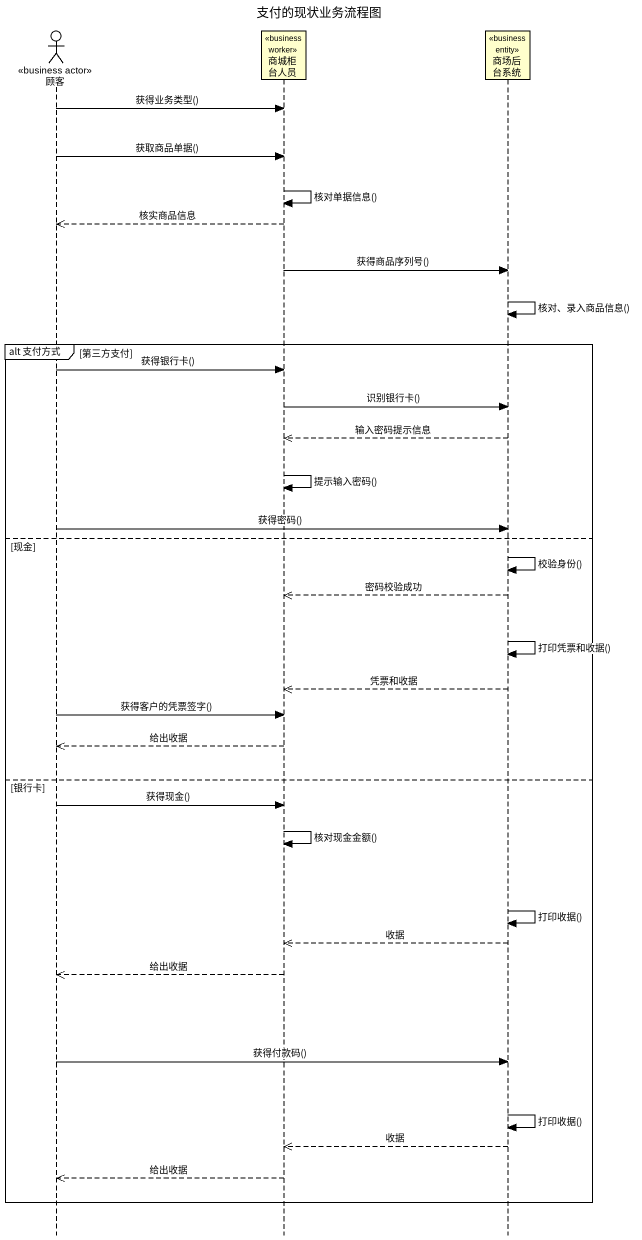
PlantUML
@startuml
title 支付的现状业务流程图
hide footbox
actor 顾客 <<business actor>>
participant 商城柜台人员 <<business worker>>
participant 商场后台系统 <<business entity>>

顾客 -> 商城柜台人员 : 获得业务类型()
顾客 -> 商城柜台人员 : 获取商品单据()
商城柜台人员 -> 商城柜台人员 : 核对单据信息()
商城柜台人员 -->> 顾客 : 核实商品信息
商城柜台人员 -> 商场后台系统 : 获得商品序列号()
商场后台系统 -> 商场后台系统 : 核对、录入商品信息()
group alt 支付方式 [第三方支付]
  顾客 -> 商城柜台人员 : 获得银行卡()
  商城柜台人员 -> 商场后台系统 : 识别银行卡()
  商场后台系统 -->> 商城柜台人员 : 输入密码提示信息
  商城柜台人员 -> 商城柜台人员 : 提示输入密码()
  顾客 -> 商场后台系统 : 获得密码()
else 现金
  商场后台系统 -> 商场后台系统 : 校验身份()
  商场后台系统 -->> 商城柜台人员 : 密码校验成功
  商场后台系统 -> 商场后台系统 : 打印凭票和收据()
  商场后台系统 -->> 商城柜台人员 : 凭票和收据
  顾客 -> 商城柜台人员 : 获得客户的凭票签字()
  商城柜台人员 -->> 顾客 : 给出收据
else 银行卡
  顾客 -> 商城柜台人员 : 获得现金()
  商城柜台人员 -> 商城柜台人员 : 核对现金金额()
  商场后台系统 -> 商场后台系统 : 打印收据()
  商场后台系统 -->> 商城柜台人员 : 收据
  商城柜台人员 -->> 顾客 : 给出收据
  顾客 -> 商场后台系统 : 获得付款码()
  商场后台系统 -> 商场后台系统 : 打印收据()
  商场后台系统 -->> 商城柜台人员 : 收据
  商城柜台人员 -->> 顾客 : 给出收据
end
@enduml
